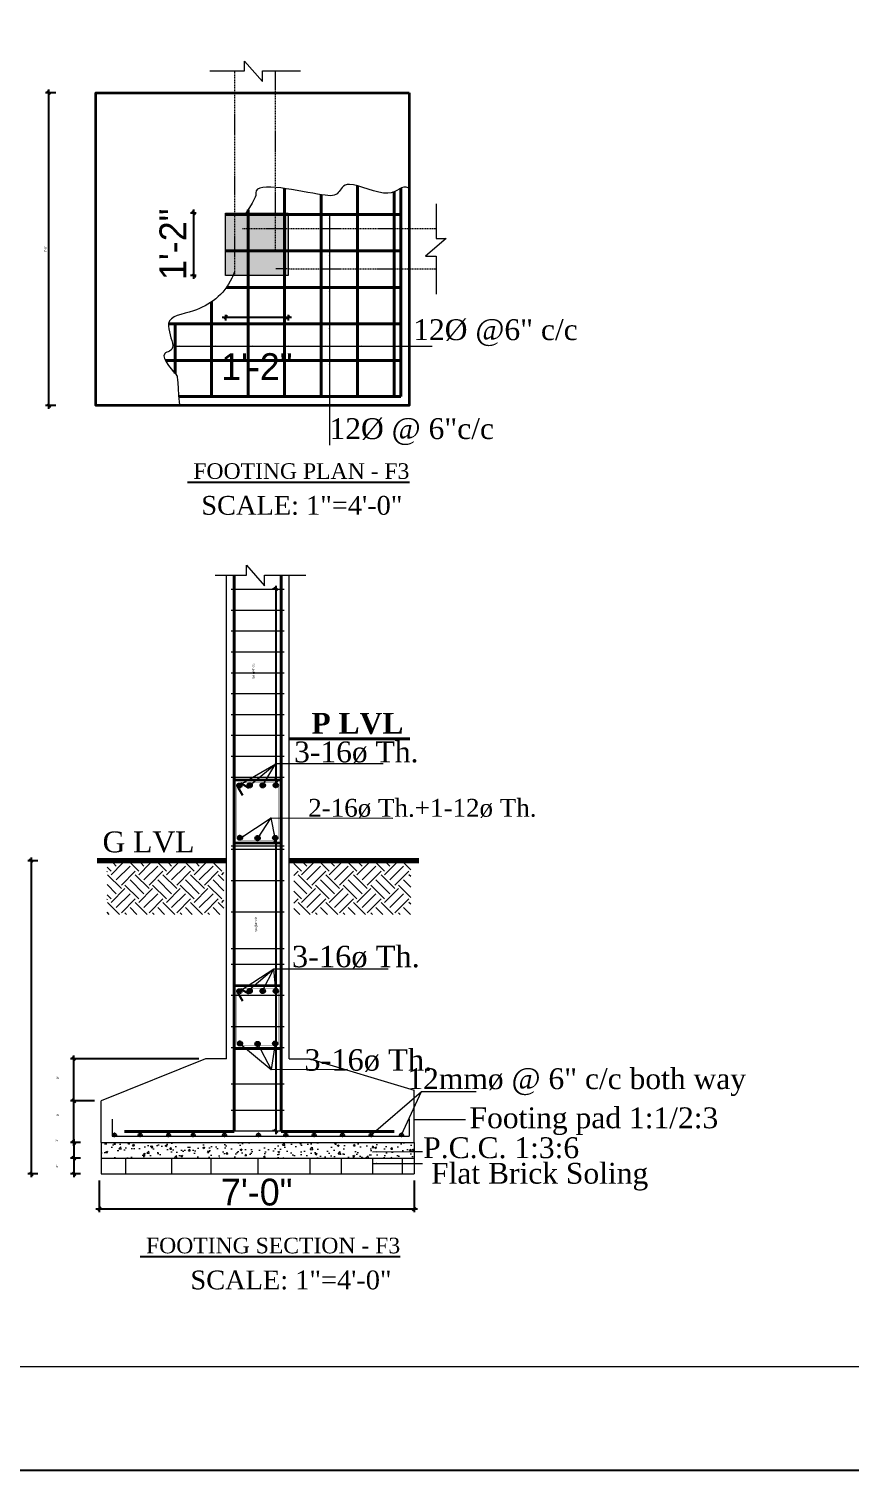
# Model space of a CAD drawing. Header units: inches. Extents: x -5051253 to -5039798, y -3262045 to -3259246.
# Drawn here: x -5041607 to -5041239, y -3262045 to -3261400 of the extents above; entities that cross this region are included whole.
import ezdxf

# ---------------------------------------------------------------- set-up
doc = ezdxf.new("R2010")
doc.units = ezdxf.units.IN
doc.header["$LTSCALE"] = 2
doc.header["$MEASUREMENT"] = 0
doc.header["$PDMODE"] = 34
doc.linetypes.add('ACAD_ISO02W100', pattern=[15, 12, -3])
doc.linetypes.add('HIDDEN', pattern=[0.375, 0.25, -0.125])
doc.layers.get('0').update_dxf_attribs({"linetype": 'CONTINUOUS'})
doc.layers.get('DEFPOINTS').update_dxf_attribs({"color": 141, "linetype": 'CONTINUOUS'})
doc.layers.add('column', color=4, linetype='CONTINUOUS')
for name, color, linetype, lineweight in [('DIM_LINE', 173, 'CONTINUOUS', 20), ('dotted', 131, 'HIDDEN', 13), ('ELE1', 3, 'CONTINUOUS', 9), ('HACTH', 253, 'CONTINUOUS', 5), ('HATCH', 60, 'ACAD_ISO02W100', 13), ('ST-REINFOR', 201, 'CONTINUOUS', 40), ('STIRRUPS', 14, 'CONTINUOUS', 18), ('TEXT', 181, 'CONTINUOUS', 25), ('TRENCH', 1, 'CONTINUOUS', 35), ('WALL ELV', 20, 'CONTINUOUS', 20), ('WALL SEC', 2, 'CONTINUOUS', 35)]:
    doc.layers.add(name, color=color, linetype=linetype, lineweight=lineweight)
doc.styles.add('Lettring Text', font='arial.ttf')
doc.styles.add('NIR', font='COPRGTL.TTF')
doc.styles.add('ordinary', font='times.ttf')
doc.styles.add('TIMES 48', font='times.ttf', dxfattribs={"height": 4})
doc.dimstyles.new('Copy of Standard', dxfattribs={"dimtxt": 6, "dimasz": 2.875, "dimexe": 2, "dimexo": 4, "dimgap": 2, "dimtad": 1, "dimdec": 0, "dimrnd": 1, "dimzin": 0, "dimdsep": 46, "dimlunit": 4, "dimtxsty": 'Lettring Text', "dimcen": 0.1, "dimclrd": 7, "dimclre": 7, "dimclrt": 7, "dimazin": 0, "dimtfac": 0.6450000000000001, "dimtdec": 0, "dimtmove": 1, "dimatfit": 0, "dimfxl": 3, "dimfxlon": 1, "dimtfillclr": 256, "dimtolj": 1, "dimtzin": 0, "dimlwd": -1, "dimlwe": -1, "dimarcsym": 2})
doc.dimstyles.new('nir 48', dxfattribs={"dimscale": 0.5, "dimtxt": 24, "dimasz": 3, "dimexe": 3, "dimexo": 6, "dimgap": 2, "dimtad": 3, "dimdec": 0, "dimzin": 3, "dimlunit": 4, "dimtxsty": 'NIR', "dimblk": 'OBLIQUE', "dimcen": 2.5, "dimdle": 3, "dimclrt": 3, "dimadec": 0, "dimazin": 0, "dimtfac": 1, "dimtdec": 0, "dimtmove": 2, "dimatfit": 3, "dimfxl": 1, "dimarcsym": 0})

# ---------------------------------------------------------------- blocks, each defined once
blk = doc.blocks.new('_Oblique')
at = {"color": 0, "linetype": 'ByBlock', "lineweight": -2}
blk.add_line((-0.5, -0.5), (0.5, 0.5), dxfattribs=at)
blk = doc.blocks.new('*D493')
at = {"layer": 'DEFPOINTS', "color": 0, "transparency": 16777216}
for p in [(-5041574.455785263, -3261898.255511744), (-5041586.729601542, -3261905.257511744), (-5041574.455785263, -3261905.257511744)]:
    blk.add_point(p, dxfattribs=at)
at = {"layer": 'DIM_LINE', "color": 0, "lineweight": -2, "transparency": 16777216}
for p, q in [((-5041583.729601542, -3261898.255511744), (-5041588.229601542, -3261898.255511744)), ((-5041583.729601542, -3261905.257511744), (-5041588.229601542, -3261905.257511744))]:
    blk.add_line(p, q, dxfattribs=at)
at = {"layer": 'DIM_LINE', "color": 0, "linetype": 'ByBlock', "lineweight": -2, "transparency": 16777216}
blk.add_line((-5041586.729601542, -3261896.755511744), (-5041586.729601542, -3261906.757511744), dxfattribs=at)
at = {"layer": 'DIM_LINE', "color": 0, "lineweight": -2, "transparency": 16777216, "xscale": 1.5, "yscale": 1.5, "zscale": 1.5}
for p, rotation in [((-5041586.729601542, -3261898.255511744), 90), ((-5041586.729601542, -3261905.257511744), 270)]:
    blk.add_blockref('_Oblique', p, dxfattribs=dict(at, rotation=rotation))
at = {"layer": 'DIM_LINE', "color": 3, "transparency": 16777216, "insert": (-5041594.322578703, -3261897.175705885), "char_height": 1, "attachment_point": 5, "rotation": 90, "style": 'NIR'}
blk.add_mtext('3"', dxfattribs=at)
blk = doc.blocks.new('*D494')
at = {"layer": 'DEFPOINTS', "color": 0, "transparency": 16777216}
for p in [(-5041576.355458138, -3261772.107512295), (-5041605.774116943, -3261912.259511745), (-5041587.896601542, -3261912.259511745)]:
    blk.add_point(p, dxfattribs=at)
at = {"layer": 'DIM_LINE', "color": 0, "lineweight": -2, "transparency": 16777216}
for p, q in [((-5041602.774116943, -3261772.107512295), (-5041607.274116943, -3261772.107512295)), ((-5041602.774116943, -3261912.259511745), (-5041607.274116943, -3261912.259511745))]:
    blk.add_line(p, q, dxfattribs=at)
at = {"layer": 'DIM_LINE', "color": 0, "linetype": 'ByBlock', "lineweight": -2, "transparency": 16777216}
blk.add_line((-5041605.774116943, -3261770.607512295), (-5041605.774116943, -3261913.759511745), dxfattribs=at)
at = {"layer": 'DIM_LINE', "color": 0, "lineweight": -2, "transparency": 16777216, "xscale": 1.5, "yscale": 1.5, "zscale": 1.5}
for p, rotation in [((-5041605.774116943, -3261772.107512295), 90), ((-5041605.774116943, -3261912.259511745), 270)]:
    blk.add_blockref('_Oblique', p, dxfattribs=dict(at, rotation=rotation))
at = {"layer": 'DIM_LINE', "color": 3, "transparency": 16777216, "insert": (-5041613.098690568, -3261849.767913522), "char_height": 1, "attachment_point": 5, "rotation": 90, "style": 'NIR', "bg_fill": 3, "box_fill_scale": 1.25, "bg_fill_color": 256, "bg_fill_true_color": 13158600, "bg_fill_transparency": 0}
blk.add_mtext('5\'-0" min.', dxfattribs=at)
blk = doc.blocks.new('*D547')
at = {"layer": 'DEFPOINTS', "color": 0, "transparency": 16777216}
for p in [(-5041586.729601541, -3261879.583511744), (-5041574.455785263, -3261879.583511744), (-5041574.455785263, -3261898.255511744)]:
    blk.add_point(p, dxfattribs=at)
at = {"layer": 'DIM_LINE', "color": 0, "lineweight": -2, "transparency": 16777216}
for p, q in [((-5041583.729601541, -3261879.583511744), (-5041588.229601541, -3261879.583511744)), ((-5041583.729601541, -3261898.255511744), (-5041588.229601541, -3261898.255511744))]:
    blk.add_line(p, q, dxfattribs=at)
at = {"layer": 'DIM_LINE', "color": 0, "linetype": 'ByBlock', "lineweight": -2, "transparency": 16777216}
blk.add_line((-5041586.729601541, -3261899.755511744), (-5041586.729601541, -3261878.083511744), dxfattribs=at)
at = {"layer": 'DIM_LINE', "color": 0, "lineweight": -2, "transparency": 16777216, "xscale": 1.5, "yscale": 1.5, "zscale": 1.5}
for p, rotation in [((-5041586.729601541, -3261879.583511744), 90), ((-5041586.729601541, -3261898.255511744), 270)]:
    blk.add_blockref('_Oblique', p, dxfattribs=dict(at, rotation=rotation))
at = {"layer": 'DIM_LINE', "color": 3, "transparency": 16777216, "insert": (-5041593.812374431, -3261885.81283586), "char_height": 1, "attachment_point": 5, "rotation": 90, "style": 'NIR'}
blk.add_mtext('9"', dxfattribs=at)
blk = doc.blocks.new('*D495')
at = {"layer": 'DEFPOINTS', "color": 0, "transparency": 16777216}
for p in [(-5041597.795744605, -3261428.3637184), (-5041576.789785263, -3261428.3637184), (-5041576.789785263, -3261568.376188088)]:
    blk.add_point(p, dxfattribs=at)
at = {"layer": 'DIM_LINE', "color": 0, "lineweight": -2, "transparency": 16777216}
for p, q in [((-5041594.795744605, -3261428.3637184), (-5041599.295744605, -3261428.3637184)), ((-5041594.795744605, -3261568.376188088), (-5041599.295744605, -3261568.376188088))]:
    blk.add_line(p, q, dxfattribs=at)
at = {"layer": 'DIM_LINE', "color": 0, "linetype": 'ByBlock', "lineweight": -2, "transparency": 16777216}
blk.add_line((-5041597.795744605, -3261569.876188088), (-5041597.795744605, -3261426.8637184), dxfattribs=at)
at = {"layer": 'DIM_LINE', "color": 0, "lineweight": -2, "transparency": 16777216, "xscale": 1.5, "yscale": 1.5, "zscale": 1.5}
for p, rotation in [((-5041597.795744605, -3261428.3637184), 90), ((-5041597.795744605, -3261568.376188088), 270)]:
    blk.add_blockref('_Oblique', p, dxfattribs=dict(at, rotation=rotation))
at = {"layer": 'DIM_LINE', "color": 3, "transparency": 16777216, "insert": (-5041599.327979038, -3261498.369953242), "char_height": 1, "attachment_point": 5, "rotation": 90, "style": 'NIR'}
blk.add_mtext('7\'-0"', dxfattribs=at)
blk = doc.blocks.new('*D497')
at = {"layer": 'DEFPOINTS', "color": 0, "transparency": 16777216}
for p in [(-5041574.455785263, -3261905.257511744), (-5041586.729601542, -3261912.259511744), (-5041574.455785263, -3261912.259511744)]:
    blk.add_point(p, dxfattribs=at)
at = {"layer": 'DIM_LINE', "color": 0, "lineweight": -2, "transparency": 16777216}
for p, q in [((-5041583.729601542, -3261905.257511744), (-5041588.229601542, -3261905.257511744)), ((-5041583.729601542, -3261912.259511744), (-5041588.229601542, -3261912.259511744))]:
    blk.add_line(p, q, dxfattribs=at)
at = {"layer": 'DIM_LINE', "color": 0, "linetype": 'ByBlock', "lineweight": -2, "transparency": 16777216}
blk.add_line((-5041586.729601542, -3261903.757511744), (-5041586.729601542, -3261913.759511744), dxfattribs=at)
at = {"layer": 'DIM_LINE', "color": 0, "lineweight": -2, "transparency": 16777216, "xscale": 1.5, "yscale": 1.5, "zscale": 1.5}
for p, rotation in [((-5041586.729601542, -3261905.257511744), 90), ((-5041586.729601542, -3261912.259511744), 270)]:
    blk.add_blockref('_Oblique', p, dxfattribs=dict(at, rotation=rotation))
at = {"layer": 'DIM_LINE', "color": 3, "transparency": 16777216, "insert": (-5041594.212440313, -3261908.758511743), "char_height": 1, "attachment_point": 5, "rotation": 90, "style": 'NIR'}
blk.add_mtext('3"', dxfattribs=at)
blk = doc.blocks.new('*D498')
at = {"layer": 'DEFPOINTS', "color": 0, "transparency": 16777216}
for p in [(-5041496.26696441, -3261764.066562495), (-5041496.26696441, -3261893.017675274), (-5041494.690476239, -3261893.017675274)]:
    blk.add_point(p, dxfattribs=at)
at = {"layer": 'DIM_LINE', "color": 0, "lineweight": -2, "transparency": 16777216}
for p, q in [((-5041496.26696441, -3261764.066562495), (-5041497.76696441, -3261764.066562495)), ((-5041496.26696441, -3261893.017675274), (-5041497.76696441, -3261893.017675274))]:
    blk.add_line(p, q, dxfattribs=at)
at = {"layer": 'DIM_LINE', "color": 0, "linetype": 'ByBlock', "lineweight": -2, "transparency": 16777216}
blk.add_line((-5041496.26696441, -3261762.566562495), (-5041496.26696441, -3261894.517675274), dxfattribs=at)
at = {"layer": 'DIM_LINE', "color": 0, "lineweight": -2, "transparency": 16777216, "xscale": 1.5, "yscale": 1.5, "zscale": 1.5}
for p, rotation in [((-5041496.26696441, -3261764.066562495), 90), ((-5041496.26696441, -3261893.017675274), 270)]:
    blk.add_blockref('_Oblique', p, dxfattribs=dict(at, rotation=rotation))
at = {"layer": 'DIM_LINE', "color": 3, "transparency": 16777216, "insert": (-5041505.089923398, -3261800.610138257), "char_height": 1, "attachment_point": 5, "rotation": 90, "style": 'NIR'}
blk.add_mtext('8ø @4" c/c', dxfattribs=at)
blk = doc.blocks.new('*D499')
at = {"layer": 'DEFPOINTS', "color": 0, "transparency": 16777216}
for p in [(-5041492.614452908, -3261650.603263328), (-5041496.313764248, -3261736.058562495), (-5041495.75061824, -3261736.058562495)]:
    blk.add_point(p, dxfattribs=at)
at = {"layer": 'DIM_LINE', "color": 0, "lineweight": -2, "transparency": 16777216}
for p, q in [((-5041495.614452908, -3261650.603263328), (-5041497.813764248, -3261650.603263328)), ((-5041496.313764248, -3261736.058562495), (-5041497.813764248, -3261736.058562495))]:
    blk.add_line(p, q, dxfattribs=at)
at = {"layer": 'DIM_LINE', "color": 0, "linetype": 'ByBlock', "lineweight": -2, "transparency": 16777216}
blk.add_line((-5041496.313764248, -3261649.103263328), (-5041496.313764248, -3261737.558562495), dxfattribs=at)
at = {"layer": 'DIM_LINE', "color": 0, "lineweight": -2, "transparency": 16777216, "xscale": 1.5, "yscale": 1.5, "zscale": 1.5}
for p, rotation in [((-5041496.313764248, -3261650.603263328), 90), ((-5041496.313764248, -3261736.058562495), 270)]:
    blk.add_blockref('_Oblique', p, dxfattribs=dict(at, rotation=rotation))
at = {"layer": 'DIM_LINE', "color": 3, "transparency": 16777216, "insert": (-5041506.253618238, -3261687.191944277), "char_height": 1, "attachment_point": 5, "rotation": 90, "style": 'NIR'}
blk.add_mtext('8ø @4" c/c', dxfattribs=at)
blk = doc.blocks.new('*D480')
at = {"layer": 'DEFPOINTS', "color": 0, "transparency": 16777216}
for p in [(-5041575.343112358, -3261912.259511742), (-5041434.415874835, -3261912.259511742), (-5041434.415874835, -3261927.865638189)]:
    blk.add_point(p, dxfattribs=at)
at = {"layer": 'DIM_LINE', "color": 0, "lineweight": -2, "transparency": 16777216}
for p, q in [((-5041575.343112358, -3261915.259511742), (-5041575.343112358, -3261929.365638189)), ((-5041434.415874835, -3261915.259511742), (-5041434.415874835, -3261929.365638189)), ((-5041576.843112358, -3261927.865638189), (-5041432.915874835, -3261927.865638189))]:
    blk.add_line(p, q, dxfattribs=at)
at = {"layer": 'DIM_LINE', "color": 0, "lineweight": -2, "transparency": 16777216, "xscale": 1.5, "yscale": 1.5, "zscale": 1.5, "rotation": 180}
blk.add_blockref('_Oblique', (-5041575.343112358, -3261927.865638189), dxfattribs=at)
at = {"layer": 'DIM_LINE', "color": 0, "lineweight": -2, "transparency": 16777216, "xscale": 1.5, "yscale": 1.5, "zscale": 1.5}
blk.add_blockref('_Oblique', (-5041434.415874835, -3261927.865638189), dxfattribs=at)
at = {"layer": 'DIM_LINE', "color": 3, "transparency": 16777216, "insert": (-5041504.879493596, -3261920.478825002), "char_height": 12, "attachment_point": 5, "style": 'NIR'}
blk.add_mtext('7\'-0"', dxfattribs=at)
blk = doc.blocks.new('*D481')
at = {"layer": 'DEFPOINTS', "color": 0, "transparency": 16777216}
for p in [(-5041532.983682471, -3261482.200787784), (-5041518.837660052, -3261482.200787784), (-5041518.837660052, -3261510.192302827)]:
    blk.add_point(p, dxfattribs=at)
at = {"layer": 'DIM_LINE', "color": 0, "lineweight": -2, "transparency": 16777216}
for p, q in [((-5041531.983682471, -3261482.200787784), (-5041534.483682471, -3261482.200787784)), ((-5041532.983682471, -3261511.692302827), (-5041532.983682471, -3261480.700787784)), ((-5041531.983682471, -3261510.192302827), (-5041534.483682471, -3261510.192302827))]:
    blk.add_line(p, q, dxfattribs=at)
at = {"layer": 'DIM_LINE', "color": 0, "lineweight": -2, "transparency": 16777216, "xscale": 1.5, "yscale": 1.5, "zscale": 1.5}
for p, rotation in [((-5041532.983682471, -3261482.200787784), 90), ((-5041532.983682471, -3261510.192302827), 270)]:
    blk.add_blockref('_Oblique', p, dxfattribs=dict(at, rotation=rotation))
at = {"layer": 'DIM_LINE', "color": 3, "transparency": 16777216, "insert": (-5041542.370495658, -3261496.196545303), "char_height": 12, "attachment_point": 5, "rotation": 90, "style": 'NIR'}
blk.add_mtext('1\'-2"', dxfattribs=at)
blk = doc.blocks.new('*D482')
at = {"layer": 'DEFPOINTS', "color": 0, "transparency": 16777216}
for p in [(-5041518.83766005, -3261510.188762404), (-5041490.810834426, -3261510.188762404), (-5041490.810834426, -3261528.782915201)]:
    blk.add_point(p, dxfattribs=at)
at = {"layer": 'DIM_LINE', "color": 0, "lineweight": -2, "transparency": 16777216}
for p, q in [((-5041518.83766005, -3261527.782915201), (-5041518.83766005, -3261530.282915201)), ((-5041490.810834426, -3261527.782915201), (-5041490.810834426, -3261530.282915201)), ((-5041520.33766005, -3261528.782915201), (-5041489.310834426, -3261528.782915201))]:
    blk.add_line(p, q, dxfattribs=at)
at = {"layer": 'DIM_LINE', "color": 0, "lineweight": -2, "transparency": 16777216, "xscale": 1.5, "yscale": 1.5, "zscale": 1.5, "rotation": 180}
blk.add_blockref('_Oblique', (-5041518.83766005, -3261528.782915201), dxfattribs=at)
at = {"layer": 'DIM_LINE', "color": 0, "lineweight": -2, "transparency": 16777216, "xscale": 1.5, "yscale": 1.5, "zscale": 1.5}
blk.add_blockref('_Oblique', (-5041490.810834426, -3261528.782915201), dxfattribs=at)
at = {"layer": 'DIM_LINE', "color": 3, "transparency": 16777216, "insert": (-5041504.824247238, -3261550.943354761), "char_height": 12, "attachment_point": 5, "style": 'NIR'}
blk.add_mtext('1\'-2"', dxfattribs=at)
blk = doc.blocks.new('*D726')
at = {"layer": 'DEFPOINTS', "color": 0, "transparency": 16777216}
for p in [(-5041586.729601541, -3261860.799512295), (-5041527.77596441, -3261860.799512295), (-5041574.455785263, -3261879.583511744)]:
    blk.add_point(p, dxfattribs=at)
at = {"layer": 'DIM_LINE', "color": 0, "lineweight": -2, "transparency": 16777216}
for p, q in [((-5041530.77596441, -3261860.799512295), (-5041588.229601541, -3261860.799512295)), ((-5041577.455785263, -3261879.583511744), (-5041588.229601541, -3261879.583511744))]:
    blk.add_line(p, q, dxfattribs=at)
at = {"layer": 'DIM_LINE', "color": 0, "linetype": 'ByBlock', "lineweight": -2, "transparency": 16777216}
blk.add_line((-5041586.729601541, -3261881.083511744), (-5041586.729601541, -3261859.299512295), dxfattribs=at)
at = {"layer": 'DIM_LINE', "color": 0, "lineweight": -2, "transparency": 16777216, "xscale": 1.5, "yscale": 1.5, "zscale": 1.5}
for p, rotation in [((-5041586.729601541, -3261860.799512295), 90), ((-5041586.729601541, -3261879.583511744), 270)]:
    blk.add_blockref('_Oblique', p, dxfattribs=dict(at, rotation=rotation))
at = {"layer": 'DIM_LINE', "color": 3, "transparency": 16777216, "insert": (-5041593.812374431, -3261869.204099705), "char_height": 1, "attachment_point": 5, "rotation": 90, "style": 'NIR'}
blk.add_mtext('9"', dxfattribs=at)

msp = doc.modelspace()

# ---------------------------------------------------------------- hatches: boundary and pattern name
at = {"layer": 'column'}
msp.add_hatch(color=256, dxfattribs=at).paths.add_polyline_path([(-5041518.818834427, -3261482.189383003), (-5041518.818834427, -3261510.197383003), (-5041490.810834426, -3261510.197383003), (-5041490.810834426, -3261482.189383003)])
at = {"layer": 'HATCH'}
h = msp.add_hatch(dxfattribs=at)
h.set_pattern_fill('EARTH', color=256, scale=35.01, angle=45, style=0)
h.set_pattern_definition([(45, (-5126712.996431497, -3300587.744179452), (1.036504215790046e-15, 12.37790420467051), [8.752499999999996, -8.752499999999996]), (45, (-5126715.317288536, -3300585.423322413), (1.036504215790046e-15, 12.37790420467051), [8.752499999999996, -8.752499999999996]), (45, (-5126717.638145573, -3300583.102465375), (1.036504215790046e-15, 12.37790420467051), [8.752499999999996, -8.752499999999996]), (135, (-5126717.638145573, -3300581.55522735), (-12.37790420467051, 1.036504215790046e-15), [8.752499999999996, -8.752499999999996]), (135, (-5126715.317288536, -3300579.234370311), (-12.37790420467051, 1.036504215790046e-15), [8.752499999999996, -8.752499999999996]), (135, (-5126712.996431497, -3300576.913513273), (-12.37790420467051, 1.036504215790046e-15), [8.752499999999996, -8.752499999999996])])
h.paths.add_polyline_path([(-5041519.521412116, -3261773.233614379), (-5041571.810390693, -3261773.233614379), (-5041571.810390693, -3261796.115777358), (-5041519.521412116, -3261796.115777358)])
h = msp.add_hatch(dxfattribs=at)
h.set_pattern_fill('EARTH', color=256, scale=35.01, angle=45, style=0)
h.set_pattern_definition([(45, (-5126714.428117475, -3300587.744179452), (1.036504215790046e-15, 12.37790420467051), [8.752499999999996, -8.752499999999996]), (45, (-5126716.748974513, -3300585.423322413), (1.036504215790046e-15, 12.37790420467051), [8.752499999999996, -8.752499999999996]), (45, (-5126719.069831551, -3300583.102465375), (1.036504215790046e-15, 12.37790420467051), [8.752499999999996, -8.752499999999996]), (135, (-5126719.069831551, -3300581.55522735), (-12.37790420467051, 1.036504215790046e-15), [8.752499999999996, -8.752499999999996]), (135, (-5126716.748974513, -3300579.234370311), (-12.37790420467051, 1.036504215790046e-15), [8.752499999999996, -8.752499999999996]), (135, (-5126714.428117475, -3300576.913513273), (-12.37790420467051, 1.036504215790046e-15), [8.752499999999996, -8.752499999999996])])
h.paths.add_polyline_path([(-5041435.998293379, -3261773.233614379), (-5041488.287271955, -3261773.233614379), (-5041488.287271955, -3261796.115777358), (-5041435.998293379, -3261796.115777358)])
at = {"layer": 'WALL SEC'}
for points in [[(-5041513.473032686, -3261738.451079847, 1), (-5041511.792552686, -3261738.451079847, 1)], [(-5041511.756590136, -3261738.451079847, -1), (-5041513.437070137, -3261738.451079847, -1)], [(-5041511.756590136, -3261738.451079847, -1), (-5041513.437070137, -3261738.451079847, -1)], [(-5041508.866275379, -3261738.328308951, 1), (-5041507.185795379, -3261738.328308951, 1)], [(-5041507.14983283, -3261738.328308951, -1), (-5041508.830312829, -3261738.328308951, -1)], [(-5041507.14983283, -3261738.328308951, -1), (-5041508.830312829, -3261738.328308951, -1)], [(-5041503.031275379, -3261738.328308951, 1), (-5041501.350795379, -3261738.328308951, 1)], [(-5041501.314832829, -3261738.328308951, -1), (-5041502.99531283, -3261738.328308951, -1)], [(-5041501.314832829, -3261738.328308951, -1), (-5041502.99531283, -3261738.328308951, -1)], [(-5041497.166179323, -3261738.321037423, 1), (-5041495.485699322, -3261738.321037423, 1)], [(-5041495.449736773, -3261738.321037423, -1), (-5041497.130216773, -3261738.321037423, -1)], [(-5041495.449736773, -3261738.321037423, -1), (-5041497.130216773, -3261738.321037423, -1)], [(-5041513.212931524, -3261761.803095783, 1), (-5041511.532451524, -3261761.803095783, 1)], [(-5041505.351085965, -3261762.013880028, -1), (-5041503.670605964, -3261762.013880028, -1)], [(-5041503.634643415, -3261762.013880028, 1), (-5041505.315123415, -3261762.013880028, 1)], [(-5041503.634643415, -3261762.013880028, 1), (-5041505.315123415, -3261762.013880028, 1)], [(-5041497.499729451, -3261761.871396994, 1), (-5041495.81924945, -3261761.871396994, 1)], [(-5041495.783286901, -3261761.871396994, -1), (-5041497.463766901, -3261761.871396994, -1)], [(-5041495.783286901, -3261761.871396994, -1), (-5041497.463766901, -3261761.871396994, -1)], [(-5041513.473032686, -3261830.516029648, 1), (-5041511.792552686, -3261830.516029648, 1)], [(-5041511.756590136, -3261830.516029648, -1), (-5041513.437070137, -3261830.516029648, -1)], [(-5041511.756590136, -3261830.516029648, -1), (-5041513.437070137, -3261830.516029648, -1)], [(-5041508.866275379, -3261830.393258751, 1), (-5041507.18579538, -3261830.393258751, 1)], [(-5041507.14983283, -3261830.393258751, -1), (-5041508.830312829, -3261830.393258751, -1)], [(-5041507.14983283, -3261830.393258751, -1), (-5041508.830312829, -3261830.393258751, -1)], [(-5041503.031275379, -3261830.393258751, 1), (-5041501.35079538, -3261830.393258751, 1)], [(-5041501.31483283, -3261830.393258751, -1), (-5041502.99531283, -3261830.393258751, -1)], [(-5041501.31483283, -3261830.393258751, -1), (-5041502.99531283, -3261830.393258751, -1)], [(-5041497.166179323, -3261830.385987224, 1), (-5041495.485699322, -3261830.385987224, 1)], [(-5041495.449736773, -3261830.385987224, -1), (-5041497.130216773, -3261830.385987224, -1)], [(-5041495.449736773, -3261830.385987224, -1), (-5041497.130216773, -3261830.385987224, -1)], [(-5041513.212931525, -3261853.868045583, 1), (-5041511.532451525, -3261853.868045583, 1)], [(-5041505.351085965, -3261854.078829828, -1), (-5041503.670605964, -3261854.078829828, -1)], [(-5041503.634643415, -3261854.078829828, 1), (-5041505.315123415, -3261854.078829828, 1)], [(-5041503.634643415, -3261854.078829828, 1), (-5041505.315123415, -3261854.078829828, 1)], [(-5041497.499729451, -3261853.936346794, 1), (-5041495.81924945, -3261853.936346794, 1)], [(-5041495.783286901, -3261853.936346794, -1), (-5041497.463766901, -3261853.936346794, -1)], [(-5041495.783286901, -3261853.936346794, -1), (-5041497.463766901, -3261853.936346794, -1)], [(-5041569.022442745, -3261894.819135294, 0.4079589239661823), (-5041568.451429739, -3261895.402501666), (-5041568.426455751, -3261895.402501666, 0.407958923949568), (-5041567.855442746, -3261894.819135294, 1)], [(-5041557.557157746, -3261894.819135294, 0.4079589239661823), (-5041556.986144738, -3261895.402501666), (-5041556.961170752, -3261895.402501666, 0.407958923949568), (-5041556.390157745, -3261894.819135294, 1)], [(-5041544.848251084, -3261894.819135294, 0.4079589239661823), (-5041544.277238078, -3261895.402501666), (-5041544.252264091, -3261895.402501666, 0.407958923949568), (-5041543.681251084, -3261894.819135294, 1)], [(-5041533.836831359, -3261894.819135294, 0.4079589239661823), (-5041533.265818352, -3261895.402501666), (-5041533.240844365, -3261895.402501666, 0.407958923949568), (-5041532.669831359, -3261894.819135294, 1)], [(-5041519.896153116, -3261894.828988944, 0.4079589239661823), (-5041519.325140109, -3261895.412355317), (-5041519.300166123, -3261895.412355317, 0.407958923949568), (-5041518.729153116, -3261894.828988944, 1)], [(-5041504.629777388, -3261894.819135294, 0.4079589239661823), (-5041504.058764381, -3261895.402501666), (-5041504.033790394, -3261895.402501666, 0.407958923949568), (-5041503.462777388, -3261894.819135294, 1)], [(-5041492.440324057, -3261894.819135294, 0.4079589239661823), (-5041491.869311051, -3261895.402501666), (-5041491.844337063, -3261895.402501666, 0.407958923949568), (-5041491.273324057, -3261894.819135294, 1)], [(-5041479.75639138, -3261894.819135294, 0.4079589239661823), (-5041479.185378374, -3261895.402501666), (-5041479.160404387, -3261895.402501666, 0.407958923949568), (-5041478.58939138, -3261894.819135294, 1)], [(-5041467.047484717, -3261894.819135294, 0.4079589239661823), (-5041466.476471711, -3261895.402501666), (-5041466.451497723, -3261895.402501666, 0.407958923949568), (-5041465.880484717, -3261894.819135294, 1)], [(-5041454.313604068, -3261894.819135294, 0.4079589239661823), (-5041453.742591061, -3261895.402501666), (-5041453.717617074, -3261895.402501666, 0.407958923949568), (-5041453.146604068, -3261894.819135294, 1)], [(-5041440.697072737, -3261894.819135294, 0.4079589239661823), (-5041440.126059731, -3261895.402501666), (-5041440.101085743, -3261895.402501666, 0.407958923949568), (-5041439.530072737, -3261894.819135294, 1)]]:
    msp.add_hatch(color=256, dxfattribs=at).paths.add_polyline_path(points)

# ---------------------------------------------------------------- linework, layer by layer
at = {"layer": 'column'}
for p, q in [((-5041513.771964408, -3261738.392562493), (-5041511.270460929, -3261742.690390174)), ((-5041512.080340318, -3261737.300893422), (-5041508.548296084, -3261739.5084368)), ((-5041513.771964408, -3261830.457512293), (-5041511.270460929, -3261834.755339974)), ((-5041512.080340319, -3261829.365843222), (-5041508.548296084, -3261831.5733866))]:
    msp.add_line(p, q, dxfattribs=at)
at = {"layer": 'column', "const_width": 0.2334}
for points in [[(-5041496.266964409, -3261737.225562493), (-5041512.604964408, -3261737.225562493, 0.414213562373095), (-5041513.771964408, -3261738.392562493), (-5041513.771964408, -3261761.732562494, 0.414213562373095), (-5041512.604964408, -3261762.899562493), (-5041496.266964409, -3261762.899562493, 0.414213562373095), (-5041495.099964408, -3261761.732562494), (-5041495.099964408, -3261738.392562493, 0.4142135623730446)], [(-5041496.266964409, -3261829.290512293), (-5041512.604964409, -3261829.290512293, 0.414213562373095), (-5041513.771964408, -3261830.457512293), (-5041513.771964408, -3261853.797512293, 0.414213562373095), (-5041512.604964409, -3261854.964512293), (-5041496.266964409, -3261854.964512293, 0.414213562373095), (-5041495.099964409, -3261853.797512293), (-5041495.099964409, -3261830.457512293, 0.4142135623730446)]]:
    msp.add_lwpolyline(points, format="xyb", close=True, dxfattribs=at)
at = {"layer": 'DEFPOINTS'}
msp.add_lwpolyline([(-5039797.870395573, -3259796.884182261), (-5042975.470395572, -3259796.884182261), (-5042975.470395572, -3262044.852702364), (-5039797.870395573, -3262044.852702364)], close=True, dxfattribs=at)
at = {"layer": 'DIM_LINE'}
msp.add_lwpolyline([(-5041518.83766005, -3261510.192302825), (-5041518.83766005, -3261482.200787782), (-5041490.810834426, -3261482.200787782), (-5041490.810834426, -3261510.188762404), (-5041518.83766005, -3261510.188762404)], dxfattribs=at)
at = {"layer": 'DIM_LINE', "const_width": 2.334}
msp.add_lwpolyline([(-5041490.431964409, -3261772.107512293), (-5041432.285935102, -3261772.107512293)], dxfattribs=at)
at = {"layer": 'DIM_LINE'}
for points, knots in [([(-5041436.749874835, -3261471.079319358), (-5041440.372218544, -3261469.299243924), (-5041443.385471664, -3261477.377989372), (-5041465.4146911, -3261466.297126537), (-5041468.271104065, -3261474.513324798), (-5041475.037293096, -3261475.002016663), (-5041508.195013076, -3261467.022448956), (-5041504.792441783, -3261474.768919694), (-5041509.666902442, -3261482.200787782)], [37.10832287472554, 37.10832287472554, 37.10832287472554, 37.10832287472554, 43.24257587675626, 49.95233997564786, 54.99789177259862, 60.97886947335294, 73.41885241833833, 74.95632560051894, 74.95632560051894, 74.95632560051894, 74.95632560051894]), ([(-5041514.80735936, -3261508.493726545), (-5041515.158822236, -3261509.497014446), (-5041518.62337708, -3261518.077892394), (-5041530.760654415, -3261527.212144945), (-5041547.704220468, -3261528.312604205), (-5041539.969172491, -3261544.534214615), (-5041550.965052001, -3261543.728607638), (-5041540.413215034, -3261555.156687318), (-5041540.415150797, -3261555.156687318), (-5041539.474427354, -3261568.091204919)], [32.72133739977775, 32.72133739977775, 32.72133739977775, 32.72133739977775, 33.91915946492475, 43.24257587675626, 49.95233997564786, 54.99789177259862, 60.97886947335294, 73.41885241833833, 75.37712308521508, 75.37712308521508, 75.37712308521508, 75.37712308521508])]:
    msp.add_open_spline(points, degree=3, knots=knots, dxfattribs=at)
at = {"layer": 'dotted'}
for p, q in [((-5041514.667089789, -3261510.192302825), (-5041514.667089789, -3261418.600102727)), ((-5041496.664947789, -3261418.600102727), (-5041496.664947789, -3261498.904143382)), ((-5041511.271205521, -3261489.103182483), (-5041424.560537721, -3261489.20843346)), ((-5041496.270064714, -3261507.105324483), (-5041424.560537721, -3261507.21057546))]:
    msp.add_line(p, q, dxfattribs=at)
at = {"layer": 'ELE1'}
msp.add_lwpolyline([(-5042929.152622636, -3259843.201955198), (-5039844.1881685, -3259843.201955198), (-5039844.1881685, -3261998.534929427), (-5042929.152622636, -3261998.534929427)], close=True, dxfattribs=at)
msp.add_lwpolyline([(-5042929.152622636, -3259843.201955198), (-5039844.1881685, -3259843.201955198), (-5039844.1881685, -3261998.534929427), (-5042929.152622636, -3261998.534929427)], close=True, dxfattribs=at)
at = {"layer": 'HACTH'}
for p, q in [((-5041563.612108001, -3261905.257511742), (-5041563.612108001, -3261912.259511742)), ((-5041542.946964408, -3261905.257511742), (-5041542.946964408, -3261912.259511742)), ((-5041542.946964408, -3261905.257511742), (-5041542.946964408, -3261912.259511742)), ((-5041525.441964408, -3261905.257511742), (-5041525.441964408, -3261912.259511742)), ((-5041504.435964408, -3261905.257511742), (-5041504.435964408, -3261912.259511742)), ((-5041481.095964408, -3261905.257511742), (-5041481.095964408, -3261912.259511742)), ((-5041467.091964409, -3261905.257511742), (-5041467.091964409, -3261912.259511742)), ((-5041453.087964408, -3261905.257511743), (-5041453.087964408, -3261912.259511743)), ((-5041439.881687875, -3261905.257511742), (-5041439.881687875, -3261912.259511742))]:
    msp.add_line(p, q, dxfattribs=at)
at = {"layer": 'HATCH', "linetype": 'Continuous'}
for points in [[(-5041525.769891408, -3261418.600102727), (-5041510.293086716, -3261418.600102727), (-5041510.299220755, -3261414.181846595), (-5041502.295733428, -3261423.383896625), (-5041502.292134716, -3261418.600102727), (-5041485.288028793, -3261418.600102727)], [(-5041424.560537721, -3261478.105631841), (-5041424.560537721, -3261493.582436533), (-5041420.142281588, -3261493.576302494), (-5041429.344331618, -3261501.579789822), (-5041424.560537721, -3261501.583388533), (-5041424.560537721, -3261518.587494456)], [(-5041523.435891408, -3261644.239830636), (-5041509.434225408, -3261644.239830636), (-5041509.440359447, -3261639.821574504), (-5041501.43687212, -3261649.023624534), (-5041501.433273409, -3261644.239830636), (-5041482.954028794, -3261644.239830636)]]:
    msp.add_lwpolyline(points, dxfattribs=at)
at = {"layer": 'ST-REINFOR'}
for p, q in [((-5041459.733439004, -3261564.274146569), (-5041459.722809313, -3261470.029237978)), ((-5041492.409438796, -3261564.270461109), (-5041492.398964942, -3261471.407226977)), ((-5041476.0714389, -3261564.27230384), (-5041476.061259036, -3261474.015652762)), ((-5041443.395439108, -3261564.275989299), (-5041443.385101974, -3261472.624955976)), ((-5041440.382503603, -3261564.375712086), (-5041440.372218544, -3261471.079319358)), ((-5041518.83766005, -3261482.859585906), (-5041440.37202646, -3261482.859591169)), ((-5041508.747438692, -3261564.26861838), (-5041508.738020515, -3261480.765235658)), ((-5041518.83766005, -3261499.197585906), (-5041440.372027556, -3261499.197591169)), ((-5041518.451533535, -3261515.535585932), (-5041440.372028652, -3261515.535591169)), ((-5041525.085438589, -3261564.26677565), (-5041525.080670006, -3261521.987592495)), ((-5041544.319669344, -3261531.873584197), (-5041440.372029748, -3261531.873591169)), ((-5041541.42228577, -3261554.044737953), (-5041541.41978513, -3261531.873584392)), ((-5041545.685839958, -3261548.211584106), (-5041440.372030843, -3261548.211591169)), ((-5041539.844023451, -3261564.375712086), (-5041440.382503603, -3261564.375712086)), ((-5041514.938964408, -3261893.249148098), (-5041514.938964408, -3261644.239830636)), ((-5041493.932964409, -3261893.249148098), (-5041493.932964409, -3261644.239830636)), ((-5041490.431964409, -3261717.563204788), (-5041436.320850113, -3261717.563204788)), ((-5041514.938964408, -3261893.249148098), (-5041563.952964408, -3261893.249148098)), ((-5041493.932964409, -3261893.249148098), (-5041443.4354503, -3261893.249148098))]:
    msp.add_line(p, q, dxfattribs=at)
at = {"layer": 'STIRRUPS'}
for p, q in [((-5041516.257475912, -3261650.603263326), (-5041492.614452906, -3261650.603263326)), ((-5041516.257475912, -3261659.939263326), (-5041492.614452906, -3261659.939263326)), ((-5041516.257475912, -3261669.275263326), (-5041492.614452906, -3261669.275263326)), ((-5041516.257475912, -3261678.611263326), (-5041492.614452906, -3261678.611263326)), ((-5041516.257475912, -3261678.611263326), (-5041492.614452906, -3261678.611263326)), ((-5041516.257475912, -3261687.947263326), (-5041492.614452906, -3261687.947263326)), ((-5041516.257475912, -3261697.283263326), (-5041492.614452906, -3261697.283263326)), ((-5041516.257475912, -3261706.619263326), (-5041492.614452906, -3261706.619263326)), ((-5041516.257475912, -3261715.955263326), (-5041492.614452906, -3261715.955263326)), ((-5041516.257475912, -3261725.291263326), (-5041492.614452906, -3261725.291263326)), ((-5041516.257475912, -3261734.627263326), (-5041492.555577621, -3261734.627263326)), ((-5041516.257475912, -3261765.363324856), (-5041492.614452906, -3261765.363324856)), ((-5041516.257475912, -3261766.981675272), (-5041492.614452906, -3261766.981675272)), ((-5041516.257475912, -3261780.985675273), (-5041492.614452906, -3261780.985675273)), ((-5041516.257475912, -3261794.989675272), (-5041492.614452906, -3261794.989675272)), ((-5041516.257475912, -3261811.327675272), (-5041492.614452906, -3261811.327675272)), ((-5041516.257475912, -3261818.329675273), (-5041492.614452906, -3261818.329675273)), ((-5041516.257475912, -3261818.329675273), (-5041492.614452906, -3261818.329675273)), ((-5041516.257475912, -3261832.333675272), (-5041492.614452906, -3261832.333675272)), ((-5041516.257475912, -3261846.337675272), (-5041492.614452906, -3261846.337675272)), ((-5041516.257475912, -3261855.673675272), (-5041492.614452906, -3261855.673675272)), ((-5041516.257475912, -3261855.673675272), (-5041492.614452906, -3261855.673675272)), ((-5041516.257475912, -3261855.673675272), (-5041492.614452906, -3261855.673675272)), ((-5041516.257475912, -3261872.011675272), (-5041492.614452906, -3261872.011675272)), ((-5041516.257475912, -3261883.681675273), (-5041492.614452906, -3261883.681675273)), ((-5041516.257475912, -3261893.017675272), (-5041492.614452906, -3261893.017675272))]:
    msp.add_line(p, q, dxfattribs=at)
at = {"layer": 'TRENCH'}
msp.add_lwpolyline([(-5041436.749874835, -3261428.363718398), (-5041436.749874835, -3261568.376188086), (-5041576.789785261, -3261568.376188086), (-5041576.789785261, -3261428.363718398), (-5041436.749874835, -3261428.363718398)], dxfattribs=at)
for points in [[(-5041493.932964409, -3261736.058562493), (-5041514.938964408, -3261736.058562493), (-5041514.938964408, -3261764.066562493), (-5041493.932964409, -3261764.066562493)], [(-5041493.932964409, -3261828.123512293), (-5041514.938964409, -3261828.123512293), (-5041514.938964409, -3261856.131512293), (-5041493.932964409, -3261856.131512293)]]:
    msp.add_lwpolyline(points, close=True, dxfattribs=at)
at = {"layer": 'WALL ELV'}
for p, q in [((-5041518.439964408, -3261860.799512293), (-5041518.439964408, -3261644.239830636)), ((-5041490.431964409, -3261860.799512293), (-5041490.431964409, -3261644.239830636)), ((-5041518.439964408, -3261860.799512293), (-5041527.775964408, -3261860.799512293)), ((-5041490.431964409, -3261860.799512293), (-5041481.095964408, -3261860.799512293)), ((-5041481.095964408, -3261860.799512293), (-5041434.415874835, -3261874.803512293)), ((-5041434.415874835, -3261898.143512293), (-5041434.415874835, -3261874.803512293)), ((-5041569.596748075, -3261887.768534362), (-5041569.596748075, -3261895.402501666)), ((-5041436.749874835, -3261887.768534362), (-5041436.749874835, -3261895.402501666)), ((-5041569.596748075, -3261895.402501666), (-5041436.749874835, -3261895.402501666)), ((-5041574.455785261, -3261898.255511743), (-5041574.455785261, -3261905.257511742)), ((-5041434.415874835, -3261898.143512293), (-5041434.415874835, -3261912.259511742)), ((-5041574.455785261, -3261905.257511742), (-5041574.455785261, -3261912.259511742))]:
    msp.add_line(p, q, dxfattribs=at)
at = {"layer": 'WALL SEC'}
for centre, radius in [((-5041512.632792686, -3261738.451079847), 0.84024), ((-5041512.596830136, -3261738.451079847), 0.84024), ((-5041512.596830136, -3261738.451079847), 0.84024), ((-5041508.02603538, -3261738.328308951), 0.84024), ((-5041507.990072829, -3261738.328308951), 0.84024), ((-5041507.990072829, -3261738.328308951), 0.84024), ((-5041502.19103538, -3261738.328308951), 0.84024), ((-5041502.155072829, -3261738.328308951), 0.84024), ((-5041502.155072829, -3261738.328308951), 0.84024), ((-5041496.325939323, -3261738.321037423), 0.84024), ((-5041496.289976773, -3261738.321037423), 0.84024), ((-5041496.289976773, -3261738.321037423), 0.84024), ((-5041512.367617174, -3261761.8039077), 0.84024), ((-5041504.510845965, -3261762.013880028), 0.84024), ((-5041504.474883415, -3261762.013880028), 0.84024), ((-5041504.474883415, -3261762.013880028), 0.84024), ((-5041496.659489451, -3261761.871396994), 0.84024), ((-5041496.623526901, -3261761.871396994), 0.84024), ((-5041496.623526901, -3261761.871396994), 0.84024), ((-5041512.632792686, -3261830.516029648), 0.84024), ((-5041512.596830136, -3261830.516029648), 0.84024), ((-5041512.596830136, -3261830.516029648), 0.84024), ((-5041508.02603538, -3261830.393258751), 0.84024), ((-5041507.99007283, -3261830.393258751), 0.84024), ((-5041507.99007283, -3261830.393258751), 0.84024), ((-5041502.19103538, -3261830.393258751), 0.84024), ((-5041502.15507283, -3261830.393258751), 0.84024), ((-5041502.15507283, -3261830.393258751), 0.84024), ((-5041496.325939323, -3261830.385987224), 0.84024), ((-5041496.289976773, -3261830.385987224), 0.84024), ((-5041496.289976773, -3261830.385987224), 0.84024), ((-5041512.367617174, -3261853.8688575), 0.84024), ((-5041504.510845965, -3261854.078829828), 0.84024), ((-5041504.474883415, -3261854.078829828), 0.84024), ((-5041504.474883415, -3261854.078829828), 0.84024), ((-5041496.659489451, -3261853.936346794), 0.84024), ((-5041496.623526901, -3261853.936346794), 0.84024), ((-5041496.623526901, -3261853.936346794), 0.84024), ((-5041568.438942745, -3261894.819135294), 0.5835), ((-5041556.973657745, -3261894.819135294), 0.5835), ((-5041544.264751084, -3261894.819135294), 0.5835), ((-5041533.253331359, -3261894.819135294), 0.5835), ((-5041519.312653116, -3261894.828988944), 0.5835), ((-5041504.046277388, -3261894.819135294), 0.5835), ((-5041491.856824056, -3261894.819135294), 0.5835), ((-5041479.17289138, -3261894.819135294), 0.5835), ((-5041466.463984717, -3261894.819135294), 0.5835), ((-5041453.730104067, -3261894.819135294), 0.5835), ((-5041440.113572737, -3261894.819135294), 0.5835)]:
    msp.add_circle(centre, radius, dxfattribs=at)

# ---------------------------------------------------------------- texts
at = {"insert": (-5041459.827609903, -3261710.680441183), "char_height": 9.336, "width": 337.2155841747857, "attachment_point": 5, "style": 'ordinary'}
msp.add_mtext('{\\fTimes New Roman|b1|i0|c0|p18;P LVL}', dxfattribs=at)
at = {"layer": 'TEXT', "style": 'TIMES 48'}
for s, p in [('%%U FOOTING PLAN - F3', (-5041535.883326313, -3261601.200353383)), ('%%U FOOTING SECTION - F3', (-5041557.03934665, -3261947.799353383))]:
    msp.add_text(s, height=7.002000000000001, dxfattribs=at).set_placement(p)
at = {"layer": 'TEXT', "attachment_point": 7, "style": 'TIMES 48'}
for s, insert, char_height in [('12Ø @6" c/c', (-5041434.874069115, -3261541.803435524), 9.336), ('12Ø @ 6"c/c ', (-5041472.32010869, -3261586.088244315), 9.336), ('3-16ø Th.', (-5041488.1383789, -3261728.647102437), 9.336), ('2-16ø Th.+1-12ø Th.', (-5041481.830821713, -3261752.915900882), 8), ('3-16ø Th.', (-5041489.126063567, -3261820.361825245), 9.6), ('3-16ø Th.', (-5041483.556556162, -3261866.650177769), 9.6), ('12mmø @ 6" c/c both way', (-5041437.506759392, -3261877.403775107), 9.336), ('Footing pad 1:1/2:3', (-5041409.664168896, -3261894.890689435), 9.336), ('P.C.C. 1:3:6', (-5041430.388954406, -3261905.392449715), 9.336), ('Flat Brick Soling', (-5041426.888043979, -3261919.725475285), 9.336)]:
    msp.add_mtext(s, dxfattribs=dict(at, insert=insert, char_height=char_height))
at = {"layer": 'TEXT', "char_height": 8.4024, "width": 252.5758476190476, "attachment_point": 5, "style": 'TIMES 48'}
for insert in [(-5041484.692426209, -3261613.132510567), (-5041489.547147725, -3261959.809005034)]:
    msp.add_mtext('SCALE: 1"=4\'-0"', dxfattribs=dict(at, insert=insert))

# ---------------------------------------------------------------- dimensions: what is measured, and where the dimension line sits
at = {"layer": 'DIM_LINE'}
for base, p1, p2, text, override, picture, middle in [((-5041597.795744605, -3261428.3637184), (-5041576.789785261, -3261568.376188086), (-5041576.789785261, -3261428.363718398), '7\'-0"', {"dimtxt": 2, "dimfxl": 6, "dimfxlon": 1, "dimarcsym": 1}, '*D495', (-5041599.327979038, -3261498.369953242)), ((-5041532.983682471, -3261482.200787784), (-5041518.83766005, -3261510.192302825), (-5041518.83766005, -3261482.200787782), '1\'-2"', {"dimfxl": 2, "dimfxlon": 1}, '*D481', (-5041542.370495658, -3261496.196545303))]:
    dim = msp.add_linear_dim(base=base, p1=p1, p2=p2, angle=90, text=text, dimstyle='nir 48', override=override, dxfattribs=at)
    dim.commit()
    dim.dimension.update_dxf_attribs({"geometry": picture, "text_midpoint": middle})
dim = msp.add_linear_dim(base=(-5041490.810834426, -3261528.782915201), p1=(-5041518.83766005, -3261510.188762404), p2=(-5041490.810834426, -3261510.188762404), text='1\'-2"', dimstyle='nir 48', override={"dimfxl": 2, "dimfxlon": 1}, dxfattribs=at)
dim.commit()
dim.dimension.update_dxf_attribs({"geometry": '*D482', "text_midpoint": (-5041504.824247238, -3261550.943354761)})
for base, p1, p2, angle, text, picture, middle in [((-5041496.313764248, -3261736.058562495), (-5041492.614452906, -3261650.603263326), (-5041495.750618238, -3261736.058562493), 270, '8ø @4" c/c', '*D499', (-5041506.253618238, -3261687.191944277)), ((-5041496.26696441, -3261893.017675274), (-5041496.266964409, -3261764.066562493), (-5041494.690476237, -3261893.017675272), 270, '8ø @4" c/c', '*D498', (-5041505.089923398, -3261800.610138257)), ((-5041586.729601542, -3261905.257511744), (-5041574.455785261, -3261898.255511743), (-5041574.455785261, -3261905.257511742), 90, '3"', '*D493', (-5041594.322578703, -3261897.175705885))]:
    dim = msp.add_linear_dim(base=base, p1=p1, p2=p2, angle=angle, text=text, dimstyle='nir 48', override={"dimtxt": 2, "dimfxl": 6, "dimfxlon": 1, "dimarcsym": 1}, dxfattribs=at)
    dim.commit()
    dim.dimension.update_dxf_attribs({"geometry": picture, "text_midpoint": middle, "dimtype": 160})

# ---------------------------------------------------------------- leaders
at = {"layer": 'HATCH', "linetype": 'Continuous'}
for points in [[(-5041472.31305542, -3261482.859589027), (-5041472.31305549, -3261502.678775829)], [(-5041472.31305549, -3261499.197589027), (-5041472.31305549, -3261515.991287067)], [(-5041472.313055197, -3261515.535589027), (-5041472.31305549, -3261536.493143066)], [(-5041472.31305549, -3261531.897452741), (-5041472.32010869, -3261563.917487643)], [(-5041541.421858766, -3261541.803325379), (-5041426.360531595, -3261541.803435524)], [(-5041525.083858666, -3261541.803356712), (-5041426.360531595, -3261541.803435524)], [(-5041508.745858668, -3261541.804303606), (-5041426.360531595, -3261541.803435524)], [(-5041492.40966543, -3261541.803435524), (-5041426.360531595, -3261541.803435524)], [(-5041476.069858422, -3261541.803959304), (-5041426.360531595, -3261541.803435524)], [(-5041459.731858325, -3261541.804019352), (-5041426.360531595, -3261541.803435524)], [(-5041443.393858276, -3261541.804508465), (-5041426.360531595, -3261541.803435524)], [(-5041472.31664908, -3261548.211589027), (-5041472.32010869, -3261586.088244315)], [(-5041512.596830136, -3261738.190994999), (-5041496.313764246, -3261728.75013196), (-5041454.117998612, -3261728.647102437)], [(-5041507.990072829, -3261738.328308951), (-5041496.313764246, -3261728.75013196), (-5041454.117998612, -3261728.647102437)], [(-5041502.155072829, -3261738.328308951), (-5041496.250931075, -3261728.647102437), (-5041448.282998612, -3261728.647102437)], [(-5041496.291658421, -3261738.549459415), (-5041496.313764246, -3261728.75013196), (-5041454.117998612, -3261728.647102437)], [(-5041512.367617174, -3261762.121787134), (-5041498.431903036, -3261752.857132341), (-5041443.912997426, -3261753.104428633)], [(-5041504.474883415, -3261762.331759462), (-5041498.431903036, -3261752.857132341), (-5041443.912997426, -3261753.104428633)], [(-5041496.623526901, -3261762.054297839), (-5041498.431903036, -3261752.857132341), (-5041443.912997426, -3261753.104428633)], [(-5041512.596830136, -3261830.516029648), (-5041497.279367312, -3261820.460913922), (-5041454.117998612, -3261820.460913922)], [(-5041508.008054105, -3261829.553211174), (-5041497.279367312, -3261820.460913922), (-5041446.030552855, -3261820.460913922)], [(-5041502.179766842, -3261830.09331169), (-5041497.279367312, -3261820.460913922), (-5041457.421319746, -3261820.39666038)], [(-5041496.291658421, -3261830.157565232), (-5041497.279367312, -3261820.460913922), (-5041451.533211325, -3261820.460913922)], [(-5041512.367617174, -3261853.8688575), (-5041498.431903036, -3261865.467512293), (-5041464.312057392, -3261865.4327137)], [(-5041504.489072829, -3261853.861765836), (-5041498.431903036, -3261865.467512293), (-5041464.312057392, -3261865.4327137)], [(-5041496.623526901, -3261853.936346794), (-5041498.431903036, -3261865.467512293), (-5041464.312057392, -3261865.4327137)], [(-5041453.730104067, -3261894.819135294), (-5041431.207363063, -3261875.412467481), (-5041406.713011652, -3261875.358334753)], [(-5041440.113572737, -3261894.819135294), (-5041431.207363063, -3261875.412467481), (-5041406.713011652, -3261875.358334753)], [(-5041434.408763332, -3261887.974831564), (-5041417.168966537, -3261887.974831564), (-5041411.420621721, -3261887.974831564)], [(-5041453.060131976, -3261902.388832656), (-5041435.7791013, -3261902.217442293), (-5041430.787115642, -3261902.207793717)], [(-5041453.087964408, -3261907.591511744), (-5041435.638322609, -3261907.540467814), (-5041430.657371527, -3261907.540467814)]]:
    msp.add_leader(points, dimstyle='Copy of Standard', override={"dimasz": 2, "dimtad": 0}, dxfattribs=at)

# ---------------------------------------------------------------- next in the draw order: dimensions: what is measured, and where the dimension line sits
at = {"layer": 'DIM_LINE'}
dim = msp.add_linear_dim(base=(-5041605.774116943, -3261912.259511745), p1=(-5041576.355458136, -3261772.107512293), p2=(-5041587.89660154, -3261912.259511743), angle=90, text='5\'-0" min.', dimstyle='nir 48', override={"dimtxt": 2, "dimfxl": 6, "dimfxlon": 1, "dimtfill": 1, "dimarcsym": 1}, dxfattribs=at)
dim.commit()
dim.dimension.update_dxf_attribs({"geometry": '*D494', "text_midpoint": (-5041613.098690568, -3261849.767913522), "dimtype": 160})

# ---------------------------------------------------------------- next in the draw order: hatches: boundary and pattern name
at = {"layer": 'HACTH'}
h = msp.add_hatch(dxfattribs=at)
h.set_pattern_fill('AR-CONC', color=256, scale=1.167, style=0)
h.set_pattern_definition([(49.99999999999999, (-5064775.764669158, -3296098.384680231), (8.370426330950794, -0.7323174152468847), [0.8752499999999998, -9.627749999999997]), (355, (-5064775.764669158, -3296098.384680231), (-1.61922806326371, 8.778082200279135), [0.7002, -7.702199999999999]), (100.4514, (-5064775.067133653, -3296098.445706628), (6.751204484602632, 8.045759455851325), [0.7438480172999915, -8.182328447039925]), (46.1842, (-5064775.764669158, -3296096.050680231), (12.45470303746127, -1.931606897219641), [1.312875, -14.441625]), (96.6356, (-5064774.726777344, -3296096.211648123), (10.90751377375337, 11.36795555340815), [1.115772060959999, -12.27349071]), (351.1842, (-5064775.764669158, -3296096.050680231), (10.90750489970943, 11.36796407279853), [1.0503, -11.5533]), (21, (-5064774.597669158, -3296096.634180231), (6.965905298222448, -4.698562454064502), [0.8752499999999994, -9.62774999999999]), (326.0000000000001, (-5064774.597669158, -3296096.634180231), (2.839489923524859, 8.462501025696772), [0.7001999999999999, -7.702199999999999]), (71.4514, (-5064774.0171773, -3296097.025727473), (9.805398075545988, 3.763930896605143), [0.7438480173, -8.182328447039998]), (37.49999999999998, (-5064775.764669158, -3296098.384680231), (0.1419055115527821, 3.884871274211404), [0, -7.608839999999998, 0, -7.818899999999999, 0, -7.731374999999999]), (7.499999999999996, (-5064775.764669158, -3296098.384680231), (3.070021501949874, 4.602784677667143), [0, -4.457939999999994, 0, -7.433789999999995, 0, -2.946674999999997]), (327.5, (-5064778.367079158, -3296098.384680231), (6.229707830132014, -0.2632153531402122), [0, -2.9175, 0, -9.1026, 0, -12.07845]), (317.5, (-5064779.534079159, -3296098.384680231), (6.805782596225647, 1.168225143818146), [0, -3.79275, 0, -6.045059999999999, 0, -8.577449999999999])])
h.paths.add_polyline_path([(-5041574.455785261, -3261905.257511742), (-5041434.415874835, -3261905.257511742), (-5041434.415874835, -3261898.255511743), (-5041574.455785261, -3261898.255511743)])

# ---------------------------------------------------------------- next in the draw order: linework, layer by layer
at = {"layer": 'DIM_LINE', "const_width": 2.334}
msp.add_lwpolyline([(-5041576.355458136, -3261772.107512293), (-5041518.439964408, -3261772.107512293)], dxfattribs=at)
at = {"layer": 'WALL ELV'}
for p, q in [((-5041527.775964408, -3261860.799512293), (-5041574.455785261, -3261879.583511742)), ((-5041574.455785261, -3261898.255511743), (-5041574.455785261, -3261879.583511742)), ((-5041574.455785261, -3261898.255511743), (-5041434.415874835, -3261898.255511743)), ((-5041574.455785261, -3261905.257511743), (-5041434.415874835, -3261905.257511742)), ((-5041574.455785261, -3261912.259511742), (-5041434.415874835, -3261912.259511742))]:
    msp.add_line(p, q, dxfattribs=at)

# ---------------------------------------------------------------- next in the draw order: texts
at = {"insert": (-5041553.266789191, -3261763.769066822), "char_height": 9.336, "width": 106.3254482524121, "attachment_point": 5, "style": 'ordinary'}
msp.add_mtext('{\\fTimes New Roman|b0|i0|c0|p18;G LVL}', dxfattribs=at)

# ---------------------------------------------------------------- next in the draw order: dimensions: what is measured, and where the dimension line sits
at = {"layer": 'DIM_LINE'}
for base, p1, p2, text, override, picture, middle in [((-5041586.729601541, -3261860.799512295), (-5041574.455785261, -3261879.583511742), (-5041527.775964408, -3261860.799512293), '9"', {"dimtxt": 2, "dimfxl": 6, "dimarcsym": 1}, '*D726', (-5041593.812374431, -3261869.204099705)), ((-5041586.729601541, -3261879.583511744), (-5041574.455785261, -3261898.255511743), (-5041574.455785261, -3261879.583511742), '9"', {"dimtxt": 2, "dimfxl": 6, "dimfxlon": 1, "dimarcsym": 1}, '*D547', (-5041593.812374431, -3261885.81283586)), ((-5041586.729601542, -3261912.259511744), (-5041574.455785261, -3261905.257511742), (-5041574.455785261, -3261912.259511742), '3"', {"dimtxt": 2, "dimfxl": 6, "dimfxlon": 1, "dimarcsym": 1}, '*D497', (-5041594.212440313, -3261908.758511743))]:
    dim = msp.add_linear_dim(base=base, p1=p1, p2=p2, angle=90, text=text, dimstyle='nir 48', override=override, dxfattribs=at)
    dim.commit()
    dim.dimension.update_dxf_attribs({"geometry": picture, "text_midpoint": middle, "dimtype": 160})
dim = msp.add_linear_dim(base=(-5041434.415874835, -3261927.865638189), p1=(-5041575.343112358, -3261912.259511742), p2=(-5041434.415874835, -3261912.259511742), text='7\'-0"', dimstyle='nir 48', dxfattribs=at)
dim.commit()
dim.dimension.update_dxf_attribs({"geometry": '*D480', "text_midpoint": (-5041504.879493596, -3261920.478825002)})

doc.saveas('drawing.dxf')
